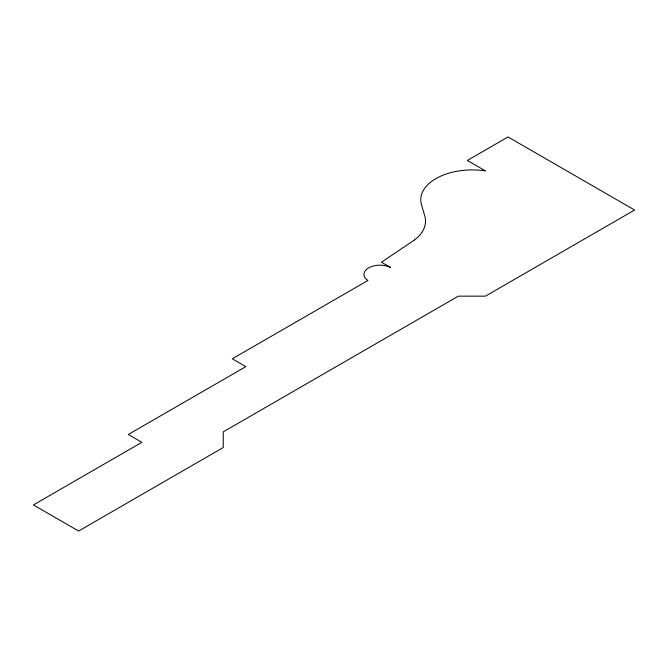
<?xml version="1.0" encoding="UTF-8"?>
<svg xmlns="http://www.w3.org/2000/svg" width="668" height="668" viewBox="0 0 668 668"><rect width="100%" height="100%" fill="white"/><g stroke="black" fill="none" stroke-linecap="round" stroke-linejoin="round"><path stroke-width="1" d="M414.561 239.921L381.461 262.232L390.504 267.45A16.015 9.252 0 0 0 368.644 267.885A16.015 9.252 0 0 0 367.901 280.502L232.297 358.791L245.857 366.623L128.323 434.476L141.883 442.308L33.4 504.941L78.607 531.035L223.254 447.527L223.254 431.87L458.306 296.158L485.427 296.158L634.6 210.036L508.031 136.965L467.35 160.454L485.427 170.891A51.545 29.759 0 0 0 421.466 204.533L424.447 214.904A53.766 31.045 0 0 1 414.561 239.921"/></g></svg>
